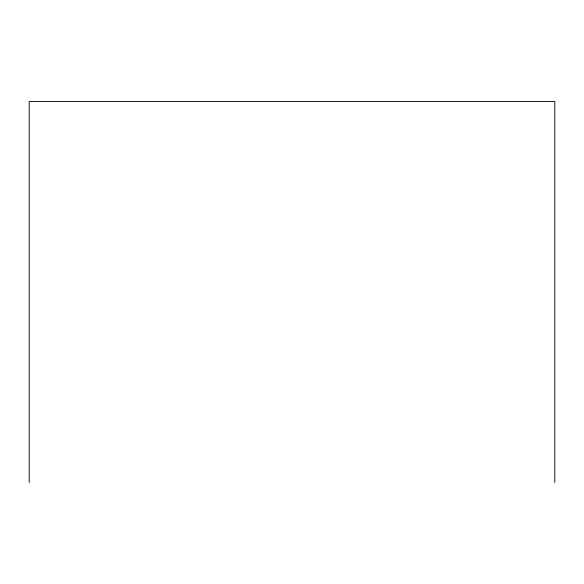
<?xml version="1.0" encoding="UTF-8"?>
<svg xmlns="http://www.w3.org/2000/svg" width="584" height="584" viewBox="0 0 584 584"><rect width="100%" height="100%" fill="white"/><g stroke="black" fill="none" stroke-linecap="round" stroke-linejoin="round"><path stroke-width="0.88" d="M554.8 482.435L554.8 101.565L29.2 101.565L29.2 482.435"/></g></svg>
